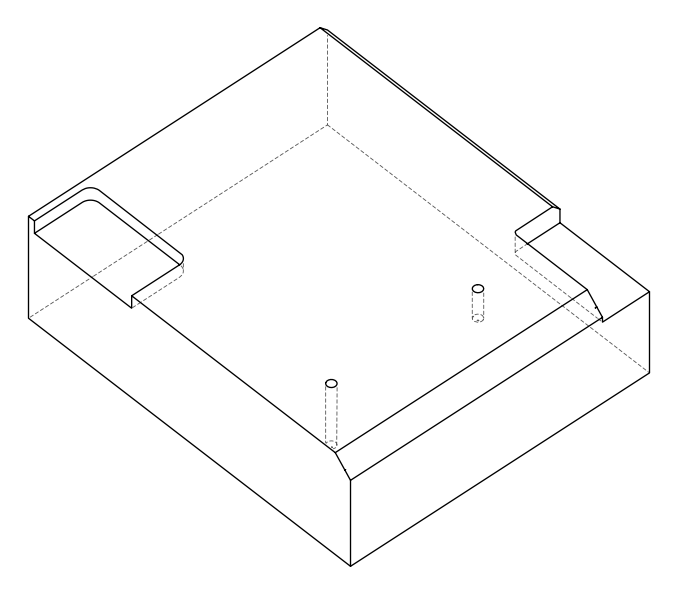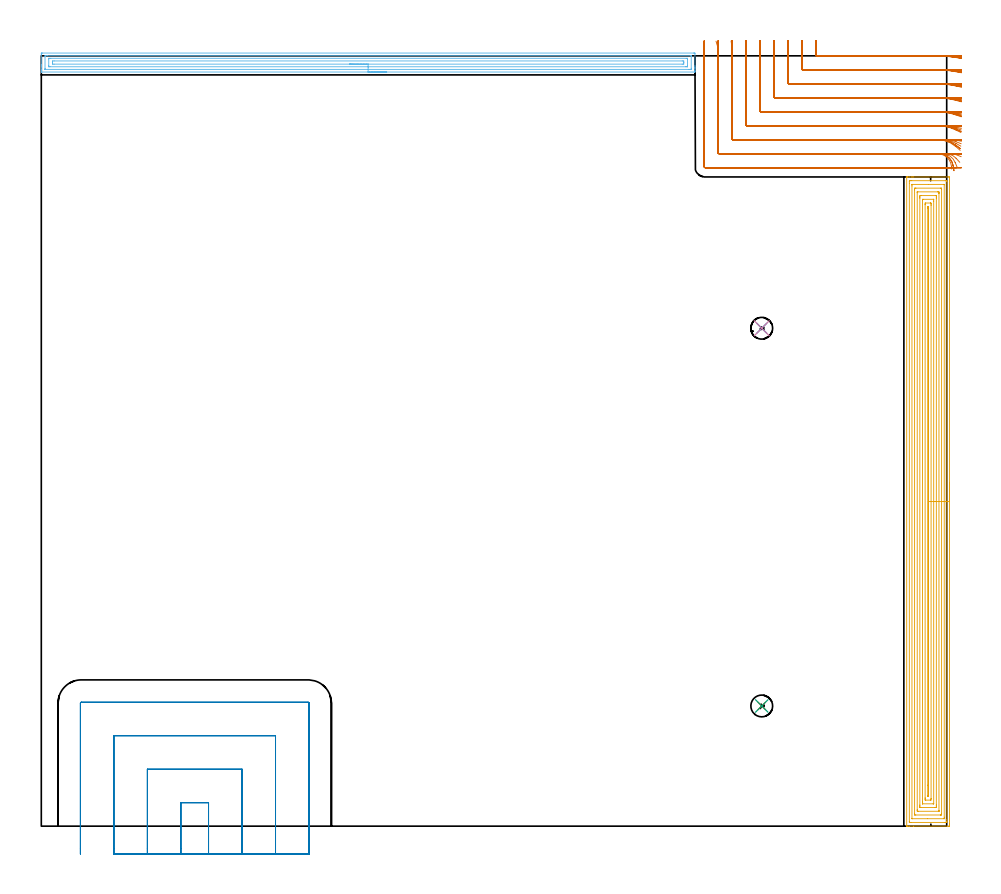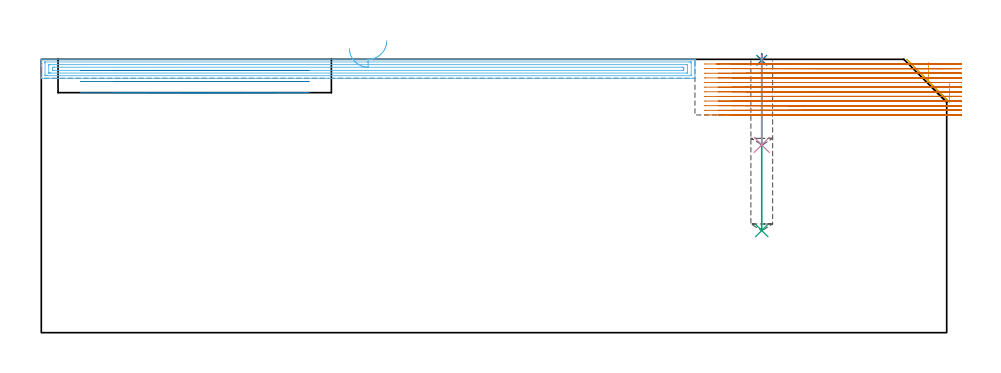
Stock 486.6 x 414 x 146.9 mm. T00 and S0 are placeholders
(PLAN: 8 operations, 4 tool changes, 79 min)
(1 SPOT_DRILL | STEP1POCKET | NXT0321_9005460120000 | 0.03 min | 2 mm3)
(2 SPOT_DRILL_1 | STEP1POCKET_1 | NXT0321_9005460120000 | 0.03 min | 1 mm3)
(3 DRILL_BLIND_HOLE_INTO_CENTER | STEP1POCKET | UGT0301_512 | 0.38 min | 9590 mm3)
(4 DRILL_BLIND_HOLE_INTO_CENTER_1 | STEP1POCKET_1 | UGT0301_512 | 0.19 min | 4668 mm3)
(5 AREA_MILL | FG_CHAMFER_SURFACE | UGT0205_001 | 25.35 min | 94434 mm3)
(6 AREA_MILL_1 | FG_CHAMFER_SURFACE_1 | UGT0205_001 | 11.47 min | 18590 mm3)
(7 MILL_CORNER_NOTCH_RECTANGULAR | CORNER_NOTCH_RECTANGULAR | NXT0201_013 | Follow Part, ap 2.5, ae 75% | 34.61 min | 260681 mm3)
(8 MILL_SLOT | SLOT_PARTIAL_RECTANGULAR | UGT0201_106 | Follow Part, ap 6, ae 75% | 6.91 min | 205507 mm3)
(TOOL NXT0321_9005460120000 | NC Spot Drill, 142deg, 12mm, Carbide, Uncoated | D12 PA142 FL30 Z2)
(TOOL UGT0301_512 | Carbide Drill 11.7 mm | D11.7 PA118 FL94 Z2)
(TOOL UGT0205_001 | Chamfer Mill 20 x 3 x 45 deg. | D20 FL50 Z2)
(TOOL NXT0201_013 | ENDMILL 10mm | D10 FL30 Z4)
(TOOL UGT0201_106 | End Mill 24 mm | D24 FL25 Z2)
(OP 1 SPOT_DRILL)
G17 G21 G94 G90
T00 M6
G54
G17 G0 G90 X387.2 Y64.6 S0 M3
G43 Z156.9 H0
G94 G81 G98 Z146.396 F250. R149.9
G80
M5
M2
(OP 2 SPOT_DRILL_1)
G17 G21 G94 G90
T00 M6
G54
G17 G0 G90 X387.2 Y267.6 S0 M3
G43 Z156.9 H0
G94 G81 G98 Z146.396 F250. R149.9
G80
M5
M2
(OP 3 DRILL_BLIND_HOLE_INTO_CENTER)
G17 G21 G94 G90
T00 M6
G54
G17 G0 G90 X387.2 Y64.6 S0 M3
G43 Z156.9 H0
G94 G81 G98 Z54.9 F250. R148.9
G80
M5
M2
(OP 4 DRILL_BLIND_HOLE_INTO_CENTER_1)
G17 G21 G94 G90
T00 M6
G54
G17 G0 G90 X387.2 Y267.6 S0 M3
G43 Z156.9 H0
G94 G81 G98 Z100.9 F250. R148.9
G80
M5
M2
(OP 5 AREA_MILL)
G17 G21 G94 G90
T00 M6
G54
G17 G0 G90 X488.1 Y184.45 S1061 M3
G43 Z156.9 H0
Z133.9
G94 G1 Y184.412 Z133.028 F250.
Y184.298 Z132.163
Y184.109 Z131.312
Y183.847 Z130.48
Y183.513 Z129.674
Y183.11 Z128.9
Y182.642 Z128.164
Y182.11 Z127.472
Y181.521 Z126.829
Y180.878 Z126.24
Y180.186 Z125.708
Y179.45 Z125.24
Y178.676 Z124.837
Y177.87 Z124.503
Y177.038 Z124.241
Y176.187 Z124.052
Y175.322 Z123.938
Y174.45 Z123.9
Y1.043
X488.099 Y0.623 Z123.901
X488.095 Y0.155 Z123.903
X488.092 Y0.009 Z123.906
X487.633 Y0. Z124.365
X468.831 Z143.165
X466.45 Z145.545
X465.754 Z146.246
X465.469 Z146.531
X465.11 Z146.88
X465.103 Y0.007 Z146.888
X465.1 Y0.176 Z146.9
Y348.724
X465.103 Y348.893 Z146.888
X465.11 Y348.9 Z146.88
X465.468 Z146.531
X465.754 Z146.245
X466.45 Z145.545
X467.681 Z144.316
X468.215 Z143.779
X468.831 Z143.165
X487.633 Z124.365
X487.902 Y348.898 Z124.095
X488.092 Y348.89 Z123.906
X488.099 Y348.698 Z123.899
X488.1 Y174.45 Z123.9
X486.686 Z125.314
Y3.369
X486.685 Y2.476 Z125.315
X486.684 Y2.411 Z125.316
X486.671 Y2.01 Z125.329
X486.271 Y2.002 Z125.729
X485.867 Y2.001 Z126.133
X485.39 Y2. Z126.61
X467.333 Y2.001 Z144.667
X466.853 Y2.003 Z145.147
X466.624 Y2.01 Z145.376
X466.521 Y2.03 Z145.479
X466.515 Y2.345 Z145.485
Y2.411
X466.514 Y345.531 Z145.486
X466.515 Y346.424 Z145.485
X466.516 Y346.49 Z145.484
X466.529 Y346.89 Z145.471
X466.93 Y346.898 Z145.07
X467.333 Y346.899 Z144.667
X467.81 Y346.9 Z144.19
X485.867 Y346.899 Z126.133
X486.347 Y346.897 Z125.653
X486.576 Y346.89 Z125.424
X486.679 Y346.871 Z125.321
X486.685 Y346.555 Z125.315
Y346.49
X486.686 Y174.45 Z125.314
X485.272 Z126.728
X485.271 Y4.801 Z126.729
X485.27 Y4.198 Z126.73
X485.269 Y4.053 Z126.731
X485.266 Y4.019 Z126.734
X485.264 Y4.01 Z126.736
X485.245 Y4.007 Z126.755
X485.179 Y4.001 Z126.821
X476.354 Y4. Z135.646
X468.215 Y4.001 Z143.785
X468.02 Y4.003 Z143.98
X467.964 Y4.006 Z144.036
X467.936 Y4.01 Z144.064
X467.934 Y4.025 Z144.066
X467.931 Y4.101 Z144.069
X467.929 Y4.198 Z144.071
Y344.099
X467.93 Y344.702 Z144.07
X467.932 Y344.847 Z144.068
X467.934 Y344.881 Z144.066
X467.936 Y344.89 Z144.064
X467.955 Y344.893 Z144.045
X468.021 Y344.899 Z143.979
X476.846 Y344.9 Z135.154
X484.985 Y344.899 Z127.015
X485.18 Y344.897 Z126.82
X485.236 Y344.894 Z126.764
X485.264 Y344.89 Z126.736
X485.266 Y344.875 Z126.734
X485.269 Y344.799 Z126.731
X485.271 Y344.702 Z126.729
X485.272 Y174.45 Z126.728
X483.857 Z128.143
Y6.879
X483.854 Y6.236 Z128.146
X483.85 Y6.027 Z128.15
X483.653 Y6.01 Z128.347
X483.22 Y6. Z128.78
X483.205 Z128.795
X469.966 Z142.034
X469.545 Y6.01 Z142.455
X469.349 Y6.019 Z142.651
X469.347 Y6.131 Z142.653
X469.343 Y6.631 Z142.657
Y342.021
X469.346 Y342.664 Z142.654
X469.35 Y342.873 Z142.65
X469.547 Y342.89 Z142.453
X469.981 Y342.9 Z142.019
X469.995 Z142.005
X483.234 Z128.766
X483.656 Y342.89 Z128.344
X483.851 Y342.881 Z128.149
X483.853 Y342.769 Z128.147
X483.857 Y342.269 Z128.143
Y174.45
X482.443 Z129.557
Y8.451
X482.442 Y8.236 Z129.558
X482.438 Y8.093 Z129.562
X482.433 Y8.009 Z129.567
X482.418 Y8.006 Z129.582
X482.337 Y8.002 Z129.663
X482.112 Y8. Z129.888
X471.521 Z140.479
X470.863 Y8.007 Z141.137
X470.776 Y8.01 Z141.224
X470.763 Y8.344 Z141.237
X470.758 Y8.559 Z141.242
X470.757 Y8.666 Z141.243
Y8.774
Y340.449
X470.758 Y340.664 Z141.242
X470.762 Y340.807 Z141.238
X470.767 Y340.891 Z141.233
X470.782 Y340.894 Z141.218
X470.863 Y340.898 Z141.137
X471.088 Y340.9 Z140.912
X481.679 Z130.321
X482.337 Y340.893 Z129.663
X482.424 Y340.89 Z129.576
X482.437 Y340.556 Z129.563
X482.442 Y340.341 Z129.558
X482.443 Y340.234 Z129.557
Y340.126
Y174.45
X481.029 Z130.971
X481.028 Y11.348 Z130.972
X481.027 Y10.887 Z130.973
X481.022 Y10.454 Z130.978
X481.013 Y10.007 Z130.987
X480.572 Y10.003 Z131.428
X480.137 Y10.001 Z131.863
X472.628 Z139.372
X472.19 Y10.004 Z139.81
X472.178 Y10.01 Z139.822
X472.175 Y10.019 Z139.825
X472.172 Y10.454 Z139.828
X472.171 Y10.917 Z139.829
Y11.348
X472.172 Y337.552 Z139.828
X472.174 Y338.013 Z139.826
X472.178 Y338.446 Z139.822
X472.187 Y338.893 Z139.813
X472.628 Y338.897 Z139.372
X473.063 Y338.899 Z138.937
X480.572 Z131.428
X481.01 Y338.896 Z130.99
X481.022 Y338.89 Z130.978
X481.025 Y338.881 Z130.975
X481.028 Y338.446 Z130.972
X481.029 Y337.983 Z130.971
Y337.552
Y174.45
X479.615 Z132.385
X479.614 Y12.241 Z132.386
X479.61 Y12.038 Z132.39
X479.609 Y12.02 Z132.391
X479.568 Y12.01 Z132.432
X479.442 Y12.003 Z132.558
X479.283 Y12.001 Z132.717
X473.749 Y12. Z138.251
X473.65 Y12.001 Z138.35
X473.623 Y12.004 Z138.377
X473.6 Y12.009 Z138.4
X473.592 Y12.051 Z138.408
X473.587 Y12.165 Z138.413
X473.586 Y12.241 Z138.414
X473.585 Y13.06 Z138.415
X473.586 Y336.659 Z138.414
X473.59 Y336.862 Z138.41
X473.591 Y336.88 Z138.409
X473.632 Y336.89 Z138.368
X473.758 Y336.896 Z138.242
X473.917 Y336.899 Z138.083
X479.451 Y336.9 Z132.549
X479.55 Y336.899 Z132.45
X479.577 Y336.896 Z132.423
X479.6 Y336.891 Z132.4
X479.608 Y336.849 Z132.392
X479.614 Y336.735 Z132.386
Y336.659
X479.615 Y335.84 Z132.385
Y174.45
X478.201 Z133.799
X478.2 Y14.922 Z133.8
X478.199 Y14.644 Z133.801
X478.193 Y14.029 Z133.807
X477.951 Y14.001 Z134.049
X475.304 Z136.696
X475.276 Y14.003 Z136.724
X475.007 Y14.029 Z136.993
X475.002 Y14.306 Z136.998
X475. Y14.922 Z137.
Y15.203
Y333.978
X475.001 Y334.256 Z136.999
X475.007 Y334.871 Z136.993
X475.249 Y334.899 Z136.751
X477.896 Z134.104
X477.924 Y334.897 Z134.076
X478.194 Y334.871 Z133.806
X478.198 Y334.594 Z133.802
X478.2 Y333.978 Z133.8
X478.201 Y333.697 Z133.799
Y174.45
X476.786 Z135.214
Y16.71
X476.785 Y16.452 Z135.215
X476.782 Y16.079 Z135.218
X476.78 Y16.02 Z135.22
X476.729 Y16.01 Z135.271
X476.6 Y16.008 Z135.4
X476.471 Y16.01 Z135.529
X476.42 Y16.02 Z135.58
X476.419 Y16.075 Z135.581
X476.415 Y16.451 Z135.585
X476.414 Y22.007 Z135.586
Y332.19
X476.415 Y332.567 Z135.585
X476.418 Y332.822 Z135.582
X476.42 Y332.88 Z135.58
X476.471 Y332.89 Z135.529
X476.6 Y332.892 Z135.4
X476.729 Y332.89 Z135.271
X476.78 Y332.88 Z135.22
X476.781 Y332.825 Z135.219
X476.785 Y332.449 Z135.215
X476.786 Y327.011 Z135.214
Y174.45
Y173.578 Z135.252
Y172.714 Z135.366
Y171.862 Z135.554
Y171.03 Z135.817
Y170.224 Z136.151
Y169.45 Z136.553
Y168.714 Z137.022
Y168.022 Z137.553
Y167.379 Z138.143
Y166.79 Z138.786
Y166.259 Z139.478
Y165.79 Z140.214
Y165.387 Z140.988
Y165.053 Z141.793
Y164.791 Z142.625
Y164.602 Z143.477
Y164.488 Z144.342
Y164.45 Z145.214
G0 Z156.9
M5
M2
(OP 6 AREA_MILL_1)
G17 G21 G94 G90
T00 M6
G54
G17 G0 G90 X185.65 Y405.3 S1061 M3
G43 Z156.9 H0
G94 G1 X185.612 Z156.028 F250.
X185.498 Z155.163
X185.309 Z154.312
X185.047 Z153.48
X184.713 Z152.674
X184.31 Z151.9
X183.842 Z151.164
X183.31 Z150.472
X182.721 Z149.829
X182.078 Z149.239
X181.386 Z148.708
X180.65 Z148.24
X179.876 Z147.837
X179.07 Z147.503
X178.238 Z147.241
X177.387 Z147.052
X176.522 Z146.938
X175.65 Z146.9
X0.167
X0.01 Y405.303 Z146.888
X0.007 Y405.366 Z146.826
X0. Y405.771 Z146.428
Y406.154 Z146.046
Y406.823 Z145.372
Y408.052 Z144.145
Y408.612 Z143.583
Y409.226 Z142.969
X0.001 Y414.871 Z137.327
X0.004 Y415.482 Z136.716
X0.007 Y415.492 Z136.706
X0.614 Y415.5 Z136.7
X350.686
X350.954 Y415.497 Z136.702
X351.29 Y415.492 Z136.706
X351.3 Y415.151 Z137.047
Y408.612 Z143.583
Y408.052 Z144.145
Y407.718 Z144.479
Y407.158 Z145.038
Y406.823 Z145.372
Y406.154 Z146.046
Y405.771 Z146.428
X351.294 Y405.366 Z146.826
X351.29 Y405.303 Z146.888
X351.133 Y405.3 Z146.9
X175.65
Y406.714 Z145.486
X2.291 Y406.715 Z145.485
X2.073 Y406.719 Z145.481
X2.017 Y406.721 Z145.479
X2.01 Y406.733 Z145.467
X2.005 Y406.766 Z145.434
X2.002 Y406.823 Z145.377
X2. Y407.224 Z144.976
X2.001 Y413.482 Z138.718
X2.007 Y413.977 Z138.223
X2.01 Y414.07 Z138.13
X2.182 Y414.08 Z138.12
X2.292 Y414.084 Z138.116
X2.4 Y414.085 Z138.115
X3.184 Y414.086 Z138.114
X349.009 Y414.085 Z138.115
X349.227 Y414.081 Z138.119
X349.283 Y414.079 Z138.121
X349.29 Y414.067 Z138.133
X349.295 Y414.034 Z138.166
X349.298 Y413.977 Z138.223
X349.3 Y413.576 Z138.624
X349.299 Y407.318 Z144.882
X349.293 Y406.823 Z145.377
X349.29 Y406.73 Z145.47
X349.118 Y406.72 Z145.48
X349.008 Y406.716 Z145.484
X348.9 Y406.715 Z145.485
X348.116 Y406.714 Z145.486
X175.65
Y408.128 Z144.072
X4.668 Y408.129 Z144.071
X4.186 Y408.133 Z144.067
X4.028 Y408.135 Z144.065
X4.01 Y408.141 Z144.059
X4.006 Y408.203 Z143.997
X4.002 Y408.302 Z143.898
X4. Y408.798 Z143.402
X4.001 Y412.373 Z139.827
X4.008 Y412.56 Z139.64
X4.015 Y412.665 Z139.535
X4.066 Y412.667 Z139.533
X4.186 Y412.67 Z139.53
X4.597 Y412.671 Z139.529
X5.079 Y412.672 Z139.528
X346.632 Y412.671 Z139.529
X347.114 Y412.667 Z139.533
X347.273 Y412.665 Z139.535
X347.29 Y412.659 Z139.541
X347.295 Y412.597 Z139.603
X347.298 Y412.498 Z139.702
X347.3 Y412.374 Z139.826
Y412.188 Z140.012
X347.299 Y408.427 Z143.773
X347.292 Y408.24 Z143.96
X347.285 Y408.135 Z144.065
X347.234 Y408.133 Z144.067
X347.114 Y408.13 Z144.07
X346.703 Y408.129 Z144.071
X346.221 Y408.128 Z144.072
X175.65
Y409.543 Z142.657
X6.828
X6.018 Y409.55 Z142.65
X6. Y410.372 Z141.828
Y410.4 Z141.8
X6.016 Y411.25 Z140.95
X6.865 Y411.257 Z140.943
X344.472
X345.282 Y411.25 Z140.95
X345.3 Y410.428 Z141.772
Y410.4 Z141.8
X345.284 Y409.55 Z142.65
X344.435 Y409.543 Z142.657
X175.65
X174.778 Z142.695
X173.914 Z142.809
X173.062 Z142.998
X172.23 Z143.26
X171.424 Z143.594
X170.65 Z143.997
X169.914 Z144.466
X169.222 Z144.997
X168.579 Z145.586
X167.99 Z146.229
X167.459 Z146.922
X166.99 Z147.657
X166.587 Z148.431
X166.253 Z149.237
X165.991 Z150.069
X165.802 Z150.921
X165.688 Z151.786
X165.65 Z152.657
G0 Z156.9
M5
M2
(OP 7 MILL_CORNER_NOTCH_RECTANGULAR)
G17 G21 G94 G90
T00 M6
G54
G17 G0 G90 X416.154 Y421.998 S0 M3
G43 Z156.9 H0
Z144.408
G94 G1 X416.261 Y419. F250.
G2 X416.3 Y416.851 R60. F500.
G1 Y414.395
G3 X416.795 Y413.9 R0.5
G1 X482.59
G2 X491.6 Y413.22 R60.
G1 X494.566 Y412.769 F250.
G0 Z156.9
X408.633 Y421.997
Z144.408
G1 X408.756 Y419.
G2 X408.8 Y416.851 R52.5 F500.
G1 Y406.895
G3 X409.295 Y406.4 R0.5
G1 X482.59
G2 X491.6 Y405.621 R52.5
G1 X494.555 Y405.106 F250.
G0 Z156.9
X401.105 Y421.997
Z144.408
G1 X401.249 Y419.
G2 X401.3 Y416.851 R45. F500.
G1 Y399.395
G3 X401.795 Y398.9 R0.5
G1 X482.59
G2 X491.6 Y397.989 R45.
G1 X494.539 Y397.388 F250.
G0 Z156.9
X393.566 Y421.995
Z144.408
G1 X393.738 Y419.
G2 X393.8 Y416.851 R37.5 F500.
G1 Y391.895
G3 X394.295 Y391.4 R0.5
G1 X482.59
G2 X491.6 Y390.301 R37.5
G1 X494.512 Y389.581 F250.
G0 Z156.9
X386.008 Y421.992
Z144.408
G1 X386.223 Y419.
G2 X386.3 Y416.851 R30. F500.
G1 Y384.396
G3 X386.796 Y383.9 R0.5
G1 X482.59
G2 X491.6 Y382.515 R30.
G1 X494.462 Y381.614 F250.
G0 Z156.9
X378.411 Y421.986
Z144.408
G1 X378.697 Y419.
G2 X378.8 Y416.851 R22.5 F500.
G1 Y376.896
G3 X379.296 Y376.4 R0.5
G1 X482.59
G2 X491.6 Y374.517 R22.5
G1 X494.349 Y373.316 F250.
G0 Z156.9
X370.715 Y421.969
Z144.408
G1 X371.145 Y419.
G2 X371.3 Y416.851 R15. F500.
G1 Y369.396
G3 X371.796 Y368.9 R0.5
G1 X482.59
G2 X491.6 Y365.892 R15.
G1 X493.998 Y364.09 F250.
G0 Z156.9
X362.626 Y421.874
Z144.408
G1 X363.485 Y419.
G2 X363.8 Y416.851 R7.5 F500.
G1 Y361.896
G3 X364.296 Y361.4 R0.5
G1 X482.59
G2 X489.974 Y355.21 R7.5
G1 X490.499 Y352.256 F250.
G0 Z156.9
X356.3 Y419.851
Z144.408
G1 Y416.851
Y354.4 F500.
G3 X356.8 Y353.9 R0.5
G1 X482.59
X485.59 F250.
G0 Z156.9
X416.286 Y422.
Z141.917
G1 X416.299 Y419.
X416.3 Y418.741 F500.
Y414.395
G3 X416.795 Y413.9 R0.5
G1 X482.622
G2 X491.6 Y413.225 R60.
G1 X494.566 Y412.776 F250.
G0 Z156.9
X408.785 Y422.
Z141.917
G1 X408.799 Y419.
X408.8 Y418.741 F500.
Y406.895
G3 X409.295 Y406.4 R0.5
G1 X482.622
G2 X491.6 Y405.627 R52.5
G1 X494.556 Y405.114 F250.
G0 Z156.9
X401.282 Y422.
Z141.917
G1 X401.299 Y419.
X401.3 Y418.741 F500.
Y399.395
G3 X401.795 Y398.9 R0.5
G1 X482.622
G2 X491.6 Y397.995 R45.
G1 X494.54 Y397.397 F250.
G0 Z156.9
X393.778 Y422.
Z141.917
G1 X393.799 Y419.
X393.8 Y418.741 F500.
Y391.896
G3 X394.296 Y391.4 R0.5
G1 X482.622
G2 X491.6 Y390.309 R37.5
G1 X494.513 Y389.591 F250.
G0 Z156.9
X386.273 Y422.
Z141.917
G1 X386.299 Y419.
G2 X386.3 Y418.741 R30. F500.
G1 Y384.396
G3 X386.796 Y383.9 R0.5
G1 X482.622
G2 X491.6 Y382.525 R30.
G1 X494.463 Y381.627 F250.
G0 Z156.9
X378.764 Y422.
Z141.917
G1 X378.799 Y419.
G2 X378.8 Y418.741 R22.5 F500.
G1 Y376.896
G3 X379.296 Y376.4 R0.5
G1 X482.622
G2 X491.6 Y374.531 R22.5
G1 X494.351 Y373.334 F250.
G0 Z156.9
X371.246 Y422.
Z141.917
G1 X371.298 Y419.
G2 X371.3 Y418.741 R15. F500.
G1 Y369.396
G3 X371.796 Y368.9 R0.5
G1 X482.622
G2 X491.6 Y365.917 R15.
G1 X494.003 Y364.121 F250.
G0 Z156.9
X363.692 Y421.998
Z141.917
G1 X363.796 Y419.
G2 X363.8 Y418.741 R7.5 F500.
G1 Y361.896
G3 X364.296 Y361.4 R0.5
G1 X482.622
G2 X490.002 Y355.236 R7.5
G1 X490.537 Y352.284 F250.
G0 Z156.9
X356.3 Y421.741
Z141.917
G1 Y418.741
Y354.4 F500.
G3 X356.8 Y353.9 R0.5
G1 X482.622
X485.622 F250.
G0 Z156.9
X416.3 Y422.
Z139.425
G1 Y419.
Y414.395 F500.
G3 X416.795 Y413.9 R0.5
G1 X481.701
G2 X491.6 Y413.078 R60.
G1 X494.559 Y412.583 F250.
G0 Z156.9
X408.8 Y422.
Z139.425
G1 Y419.
Y406.895 F500.
G3 X409.295 Y406.4 R0.5
G1 X481.701
G2 X491.6 Y405.458 R52.5
G1 X494.546 Y404.893 F250.
G0 Z156.9
X401.3 Y422.
Z139.425
G1 Y419.
Y399.395 F500.
G3 X401.795 Y398.9 R0.5
G1 X481.701
G2 X491.6 Y397.798 R45.
G1 X494.527 Y397.138 F250.
G0 Z156.9
X393.8 Y422.
Z139.425
G1 Y419.
Y391.895 F500.
G3 X394.295 Y391.4 R0.5
G1 X481.701
G2 X491.6 Y390.07 R37.5
G1 X494.494 Y389.278 F250.
G0 Z156.9
X386.3 Y422.
Z139.425
G1 Y419.
Y384.396 F500.
G3 X386.796 Y383.9 R0.5
G1 X481.701
G2 X491.6 Y382.22 R30.
G1 X494.432 Y381.23 F250.
G0 Z156.9
X378.8 Y422.
Z139.425
G1 Y419.
Y376.896 F500.
G3 X379.296 Y376.4 R0.5
G1 X481.701
G2 X491.6 Y374.105 R22.5
G1 X494.294 Y372.786 F250.
G0 Z156.9
X371.3 Y422.
Z139.425
G1 Y419.
Y369.396 F500.
G3 X371.796 Y368.9 R0.5
G1 X481.701
G2 X491.6 Y365.17 R15.
G1 X493.854 Y363.19 F250.
G0 Z156.9
X363.8 Y422.
Z139.425
G1 Y419.
Y361.896 F500.
G3 X364.296 Y361.4 R0.5
G1 X481.701
G2 X489.167 Y354.609 R7.5
G1 X489.309 Y353.116 F250.
G0 Z156.9
X356.3 Y422.
Z139.425
G1 Y419.
Y354.4 F500.
G3 X356.8 Y353.9 R0.5
G1 X481.701
X484.701 F250.
G0 Z156.9
X416.3 Y422.
Z136.933
G1 Y419.
Y414.395 F500.
G3 X416.795 Y413.9 R0.5
G1 X484.19
G2 X491.6 Y413.441 R60.
G1 X494.577 Y413.07 F250.
G0 Z156.9
X408.8 Y422.
Z136.933
G1 Y419.
Y406.895 F500.
G3 X409.295 Y406.4 R0.5
G1 X484.19
G2 X491.6 Y405.874 R52.5
G1 X494.57 Y405.451 F250.
G0 Z156.9
X401.3 Y422.
Z136.933
G1 Y419.
Y399.395 F500.
G3 X401.795 Y398.9 R0.5
G1 X484.19
G2 X491.6 Y398.286 R45.
G1 X494.559 Y397.792 F250.
G0 Z156.9
X393.8 Y422.
Z136.933
G1 Y419.
Y391.895 F500.
G3 X394.295 Y391.4 R0.5
G1 X484.19
G2 X491.6 Y390.661 R37.5
G1 X494.541 Y390.068 F250.
G0 Z156.9
X386.3 Y422.
Z136.933
G1 Y419.
Y384.396 F500.
G3 X386.796 Y383.9 R0.5
G1 X484.19
G2 X491.6 Y382.971 R30.
G1 X494.507 Y382.23 F250.
G0 Z156.9
X378.8 Y422.
Z136.933
G1 Y419.
Y376.896 F500.
G3 X379.296 Y376.4 R0.5
G1 X484.19
G2 X491.6 Y375.145 R22.5
G1 X494.433 Y374.157 F250.
G0 Z156.9
X371.3 Y422.
Z136.933
G1 Y419.
Y369.396 F500.
G3 X371.796 Y368.9 R0.5
G1 X484.19
G2 X491.6 Y366.942 R15.
G1 X494.208 Y365.46 F250.
G0 Z156.9
X363.8 Y422.
Z136.933
G1 Y419.
Y361.896 F500.
G3 X364.296 Y361.4 R0.5
G1 X484.19
G2 X491.121 Y356.765 R7.5
G1 X492.268 Y353.993 F250.
G0 Z156.9
X356.3 Y422.
Z136.933
G1 Y419.
Y354.4 F500.
G3 X356.8 Y353.9 R0.5
G1 X484.19
X487.19 F250.
G0 Z156.9
X416.3 Y422.
Z134.442
G1 Y419.
Y414.395 F500.
G3 X416.795 Y413.9 R0.5
G1 X486.086
G2 X491.6 Y413.646 R60.
G1 X494.587 Y413.37 F250.
G0 Z156.9
X408.8 Y422.
Z134.442
G1 Y419.
Y406.895 F500.
G3 X409.295 Y406.4 R0.5
G1 X486.086
G2 X491.6 Y406.11 R52.5
G1 X494.583 Y405.794 F250.
G0 Z156.9
X401.3 Y422.
Z134.442
G1 Y419.
Y399.395 F500.
G3 X401.795 Y398.9 R0.5
G1 X486.086
G2 X491.6 Y398.561 R45.
G1 X494.577 Y398.193 F250.
G0 Z156.9
X393.8 Y422.
Z134.442
G1 Y419.
Y391.895 F500.
G3 X394.295 Y391.4 R0.5
G1 X486.086
G2 X491.6 Y390.992 R37.5
G1 X494.567 Y390.551 F250.
G0 Z156.9
X386.3 Y422.
Z134.442
G1 Y419.
Y384.396 F500.
G3 X386.796 Y383.9 R0.5
G1 X486.086
G2 X491.6 Y383.389 R30.
G1 X494.549 Y382.837 F250.
G0 Z156.9
X378.8 Y422.
Z134.442
G1 Y419.
Y376.896 F500.
G3 X379.296 Y376.4 R0.5
G1 X486.086
G2 X491.6 Y375.714 R22.5
G1 X494.509 Y374.979 F250.
G0 Z156.9
X371.3 Y422.
Z134.442
G1 Y419.
Y369.396 F500.
G3 X371.796 Y368.9 R0.5
G1 X486.086
G2 X491.6 Y367.85 R15.
G1 X494.39 Y366.747 F250.
G0 Z156.9
X363.8 Y422.
Z134.442
G1 Y419.
Y361.896 F500.
G3 X364.296 Y361.4 R0.5
G1 X486.086
G2 X491.6 Y358.984 R7.5
G1 X493.633 Y356.778 F250.
G0 Z156.9
X356.3 Y422.
Z134.442
G1 Y419.
Y354.4 F500.
G3 X356.8 Y353.9 R0.5
G1 X486.086
X489.086 F250.
G0 Z156.9
X416.3 Y422.
Z131.95
G1 Y419.
Y414.395 F500.
G3 X416.795 Y413.9 R0.5
G1 X488.873
G2 X491.6 Y413.838 R60.
G1 X494.597 Y413.702 F250.
G0 Z156.9
X408.8 Y422.
Z131.95
G1 Y419.
Y406.895 F500.
G3 X409.295 Y406.4 R0.5
G1 X488.873
G2 X491.6 Y406.329 R52.5
G1 X494.596 Y406.173 F250.
G0 Z156.9
X401.3 Y422.
Z131.95
G1 Y419.
Y399.395 F500.
G3 X401.795 Y398.9 R0.5
G1 X488.873
G2 X491.6 Y398.817 R45.
G1 X494.594 Y398.636 F250.
G0 Z156.9
X393.8 Y422.
Z131.95
G1 Y419.
Y391.895 F500.
G3 X394.295 Y391.4 R0.5
G1 X488.873
G2 X491.6 Y391.301 R37.5
G1 X494.592 Y391.083 F250.
G0 Z156.9
X386.3 Y422.
Z131.95
G1 Y419.
Y384.396 F500.
G3 X386.796 Y383.9 R0.5
G1 X488.873
G2 X491.6 Y383.776 R30.
G1 X494.588 Y383.503 F250.
G0 Z156.9
X378.8 Y422.
Z131.95
G1 Y419.
Y376.896 F500.
G3 X379.296 Y376.4 R0.5
G1 X488.873
G2 X491.6 Y376.234 R22.5
G1 X494.578 Y375.871 F250.
G0 Z156.9
X371.3 Y422.
Z131.95
G1 Y419.
Y369.396 F500.
G3 X371.796 Y368.9 R0.5
G1 X488.873
G2 X491.6 Y368.65 R15.
G1 X494.55 Y368.105 F250.
G0 Z156.9
X363.8 Y422.
Z131.95
G1 Y419.
Y361.896 F500.
G3 X364.296 Y361.4 R0.5
G1 X488.873
G2 X491.6 Y360.887 R7.5
G1 X494.395 Y359.796 F250.
G0 Z156.9
X356.3 Y422.
Z131.95
G1 Y419.
Y354.4 F500.
G3 X356.8 Y353.9 R0.5
G1 X488.873
X491.873 F250.
G0 Z156.9
X416.3 Y422.
Z129.458
G1 Y419.
Y414.395 F500.
G3 X416.795 Y413.9 R0.5
G1 X491.219
G2 X491.6 Y413.899 R60.
G1 X494.6 Y413.88 F250.
G0 Z156.9
X408.8 Y422.
Z129.458
G1 Y419.
Y406.895 F500.
G3 X409.295 Y406.4 R0.5
G1 X491.219
G2 X491.6 Y406.399 R52.5
G1 X494.6 Y406.377 F250.
G0 Z156.9
X401.3 Y422.
Z129.458
G1 Y419.
Y399.395 F500.
G3 X401.795 Y398.9 R0.5
G1 X491.219
G2 X491.6 Y398.898 R45.
G1 X494.6 Y398.873 F250.
G0 Z156.9
X393.8 Y422.
Z129.458
G1 Y419.
Y391.895 F500.
G3 X394.295 Y391.4 R0.5
G1 X491.219
G2 X491.6 Y391.398 R37.5
G1 X494.6 Y391.368 F250.
G0 Z156.9
X386.3 Y422.
Z129.458
G1 Y419.
Y384.396 F500.
G3 X386.796 Y383.9 R0.5
G1 X491.219
G2 X491.6 Y383.898 R30.
G1 X494.6 Y383.859 F250.
G0 Z156.9
X378.8 Y422.
Z129.458
G1 Y419.
Y376.896 F500.
G3 X379.296 Y376.4 R0.5
G1 X491.219
G2 X491.6 Y376.397 R22.5
G1 X494.6 Y376.346 F250.
G0 Z156.9
X371.3 Y422.
Z129.458
G1 Y419.
Y369.396 F500.
G3 X371.796 Y368.9 R0.5
G1 X491.219
G2 X491.6 Y368.895 R15.
G1 X494.599 Y368.819 F250.
G0 Z156.9
X363.8 Y422.
Z129.458
G1 Y419.
Y361.896 F500.
G3 X364.296 Y361.4 R0.5
G1 X491.219
G2 X491.6 Y361.39 R7.5
G1 X494.596 Y361.238 F250.
G0 Z156.9
X356.3 Y422.
Z129.458
G1 Y419.
Y354.4 F500.
G3 X356.8 Y353.9 R0.5
G1 X491.219
X494.219 F250.
G0 Z156.9
X416.3 Y422.
Z126.967
G1 Y419.
Y414.395 F500.
G3 X416.795 Y413.9 R0.5
G1 X491.6
X494.6 F250.
G0 Z156.9
X408.8 Y422.
Z126.967
G1 Y419.
Y406.895 F500.
G3 X409.295 Y406.4 R0.5
G1 X491.6
X494.6 F250.
G0 Z156.9
X401.3 Y422.
Z126.967
G1 Y419.
Y399.395 F500.
G3 X401.795 Y398.9 R0.5
G1 X491.6
X494.6 F250.
G0 Z156.9
X393.8 Y422.
Z126.967
G1 Y419.
Y391.895 F500.
G3 X394.295 Y391.4 R0.5
G1 X491.6
X494.6 F250.
G0 Z156.9
X386.3 Y422.
Z126.967
G1 Y419.
Y384.396 F500.
G3 X386.796 Y383.9 R0.5
G1 X491.6
X494.6 F250.
G0 Z156.9
X378.8 Y422.
Z126.967
G1 Y419.
Y376.896 F500.
G3 X379.296 Y376.4 R0.5
G1 X491.6
X494.6 F250.
G0 Z156.9
X371.3 Y422.
Z126.967
G1 Y419.
Y369.396 F500.
G3 X371.796 Y368.9 R0.5
G1 X491.6
X494.6 F250.
G0 Z156.9
X363.8 Y422.
Z126.967
G1 Y419.
Y361.896 F500.
G3 X364.296 Y361.4 R0.5
G1 X491.6
X494.6 F250.
G0 Z156.9
X356.3 Y422.
Z126.967
G1 Y419.
Y354.4 F500.
G3 X356.8 Y353.9 R0.5
G1 X491.6
X494.6 F250.
G0 Z156.9
X416.3 Y422.
Z124.475
G1 Y419.
Y414.395 F500.
G3 X416.795 Y413.9 R0.5
G1 X491.6
X494.6 F250.
G0 Z156.9
X408.8 Y422.
Z124.475
G1 Y419.
Y406.895 F500.
G3 X409.295 Y406.4 R0.5
G1 X491.6
X494.6 F250.
G0 Z156.9
X401.3 Y422.
Z124.475
G1 Y419.
Y399.395 F500.
G3 X401.795 Y398.9 R0.5
G1 X491.6
X494.6 F250.
G0 Z156.9
X393.8 Y422.
Z124.475
G1 Y419.
Y391.895 F500.
G3 X394.295 Y391.4 R0.5
G1 X491.6
X494.6 F250.
G0 Z156.9
X386.3 Y422.
Z124.475
G1 Y419.
Y384.396 F500.
G3 X386.796 Y383.9 R0.5
G1 X491.6
X494.6 F250.
G0 Z156.9
X378.8 Y422.
Z124.475
G1 Y419.
Y376.896 F500.
G3 X379.296 Y376.4 R0.5
G1 X491.6
X494.6 F250.
G0 Z156.9
X371.3 Y422.
Z124.475
G1 Y419.
Y369.396 F500.
G3 X371.796 Y368.9 R0.5
G1 X491.6
X494.6 F250.
G0 Z156.9
X363.8 Y422.
Z124.475
G1 Y419.
Y361.896 F500.
G3 X364.296 Y361.4 R0.5
G1 X491.6
X494.6 F250.
G0 Z156.9
X356.3 Y422.
Z124.475
G1 Y419.
Y354.4 F500.
G3 X356.8 Y353.9 R0.5
G1 X491.6
X494.6 F250.
G0 Z156.9
X416.3 Y422.
Z121.983
G1 Y419.
Y414.395 F500.
G3 X416.795 Y413.9 R0.5
G1 X491.6
X494.6 F250.
G0 Z156.9
X408.8 Y422.
Z121.983
G1 Y419.
Y406.895 F500.
G3 X409.295 Y406.4 R0.5
G1 X491.6
X494.6 F250.
G0 Z156.9
X401.3 Y422.
Z121.983
G1 Y419.
Y399.395 F500.
G3 X401.795 Y398.9 R0.5
G1 X491.6
X494.6 F250.
G0 Z156.9
X393.8 Y422.
Z121.983
G1 Y419.
Y391.895 F500.
G3 X394.295 Y391.4 R0.5
G1 X491.6
X494.6 F250.
G0 Z156.9
X386.3 Y422.
Z121.983
G1 Y419.
Y384.396 F500.
G3 X386.796 Y383.9 R0.5
G1 X491.6
X494.6 F250.
G0 Z156.9
X378.8 Y422.
Z121.983
G1 Y419.
Y376.896 F500.
G3 X379.296 Y376.4 R0.5
G1 X491.6
X494.6 F250.
G0 Z156.9
X371.3 Y422.
Z121.983
G1 Y419.
Y369.396 F500.
G3 X371.796 Y368.9 R0.5
G1 X491.6
X494.6 F250.
G0 Z156.9
X363.8 Y422.
Z121.983
G1 Y419.
Y361.896 F500.
G3 X364.296 Y361.4 R0.5
G1 X491.6
X494.6 F250.
G0 Z156.9
X356.3 Y422.
Z121.983
G1 Y419.
Y354.4 F500.
G3 X356.8 Y353.9 R0.5
G1 X491.6
X494.6 F250.
G0 Z156.9
X416.3 Y422.
Z119.492
G1 Y419.
Y414.395 F500.
G3 X416.795 Y413.9 R0.5
G1 X491.6
X494.6 F250.
G0 Z156.9
X408.8 Y422.
Z119.492
G1 Y419.
Y406.895 F500.
G3 X409.295 Y406.4 R0.5
G1 X491.6
X494.6 F250.
G0 Z156.9
X401.3 Y422.
Z119.492
G1 Y419.
Y399.395 F500.
G3 X401.795 Y398.9 R0.5
G1 X491.6
X494.6 F250.
G0 Z156.9
X393.8 Y422.
Z119.492
G1 Y419.
Y391.895 F500.
G3 X394.295 Y391.4 R0.5
G1 X491.6
X494.6 F250.
G0 Z156.9
X386.3 Y422.
Z119.492
G1 Y419.
Y384.396 F500.
G3 X386.796 Y383.9 R0.5
G1 X491.6
X494.6 F250.
G0 Z156.9
X378.8 Y422.
Z119.492
G1 Y419.
Y376.896 F500.
G3 X379.296 Y376.4 R0.5
G1 X491.6
X494.6 F250.
G0 Z156.9
X371.3 Y422.
Z119.492
G1 Y419.
Y369.396 F500.
G3 X371.796 Y368.9 R0.5
G1 X491.6
X494.6 F250.
G0 Z156.9
X363.8 Y422.
Z119.492
G1 Y419.
Y361.896 F500.
G3 X364.296 Y361.4 R0.5
G1 X491.6
X494.6 F250.
G0 Z156.9
X356.3 Y422.
Z119.492
G1 Y419.
Y354.4 F500.
G3 X356.8 Y353.9 R0.5
G1 X491.6
X494.6 F250.
G0 Z156.9
X416.3 Y422.
Z117.
G1 Y419.
Y414.395 F500.
G3 X416.795 Y413.9 R0.5
G1 X491.6
X494.6 F250.
G0 Z156.9
X408.8 Y422.
Z117.
G1 Y419.
Y406.895 F500.
G3 X409.295 Y406.4 R0.5
G1 X491.6
X494.6 F250.
G0 Z156.9
X401.3 Y422.
Z117.
G1 Y419.
Y399.395 F500.
G3 X401.795 Y398.9 R0.5
G1 X491.6
X494.6 F250.
G0 Z156.9
X393.8 Y422.
Z117.
G1 Y419.
Y391.895 F500.
G3 X394.295 Y391.4 R0.5
G1 X491.6
X494.6 F250.
G0 Z156.9
X386.3 Y422.
Z117.
G1 Y419.
Y384.396 F500.
G3 X386.796 Y383.9 R0.5
G1 X491.6
X494.6 F250.
G0 Z156.9
X378.8 Y422.
Z117.
G1 Y419.
Y376.896 F500.
G3 X379.296 Y376.4 R0.5
G1 X491.6
X494.6 F250.
G0 Z156.9
X371.3 Y422.
Z117.
G1 Y419.
Y369.396 F500.
G3 X371.796 Y368.9 R0.5
G1 X491.6
X494.6 F250.
G0 Z156.9
X363.8 Y422.
Z117.
G1 Y419.
Y361.896 F500.
G3 X364.296 Y361.4 R0.5
G1 X491.6
X494.6 F250.
G0 Z156.9
X356.3 Y422.
Z117.
G1 Y419.
Y354.4 F500.
G3 X356.8 Y353.9 R0.5
G1 X491.6
X494.6 F250.
G0 Z156.9
M5
M2
(OP 8 MILL_SLOT)
G17 G21 G94 G90
T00 M6
G54
G17 G0 G90 X89.9 Y-15. S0 M3
G43 Z156.9 H0
Z140.933
G94 G1 Y-12. F250.
Y12.6 F500.
X75.
Y-12.
Y-15. F250.
X107.9
Y-12.
Y30.6 F500.
X57.
Y-12.
Y-15. F250.
X125.9
Y-12.
Y48.6 F500.
X39.
Y-12.
Y-15. F250.
X143.9
Y-12.
Y66.1 F500.
G3 X143.4 Y66.6 R0.5
G1 X21.5
G3 X21. Y66.1 R0.5
G1 Y-12.
Y-15. F250.
G0 X89.9 Z134.967
G1 Y-12.
Y12.6 F500.
X75.
Y-12.
Y-15. F250.
X107.9
Y-12.
Y30.6 F500.
X57.
Y-12.
Y-15. F250.
X125.9
Y-12.
Y48.6 F500.
X39.
Y-12.
Y-15. F250.
X143.9
Y-12.
Y66.1 F500.
G3 X143.4 Y66.6 R0.5
G1 X21.5
G3 X21. Y66.1 R0.5
G1 Y-12.
Y-15. F250.
G0 X89.9 Z129.
G1 Y-12.
Y12.6 F500.
X75.
Y-12.
Y-15. F250.
X107.9
Y-12.
Y30.6 F500.
X57.
Y-12.
Y-15. F250.
X125.9
Y-12.
Y48.6 F500.
X39.
Y-12.
Y-15. F250.
X143.9
Y-12.
Y66.1 F500.
G3 X143.4 Y66.6 R0.5
G1 X21.5
G3 X21. Y66.1 R0.5
G1 Y-12.
Y-15. F250.
G0 Z156.9
M5
M2
